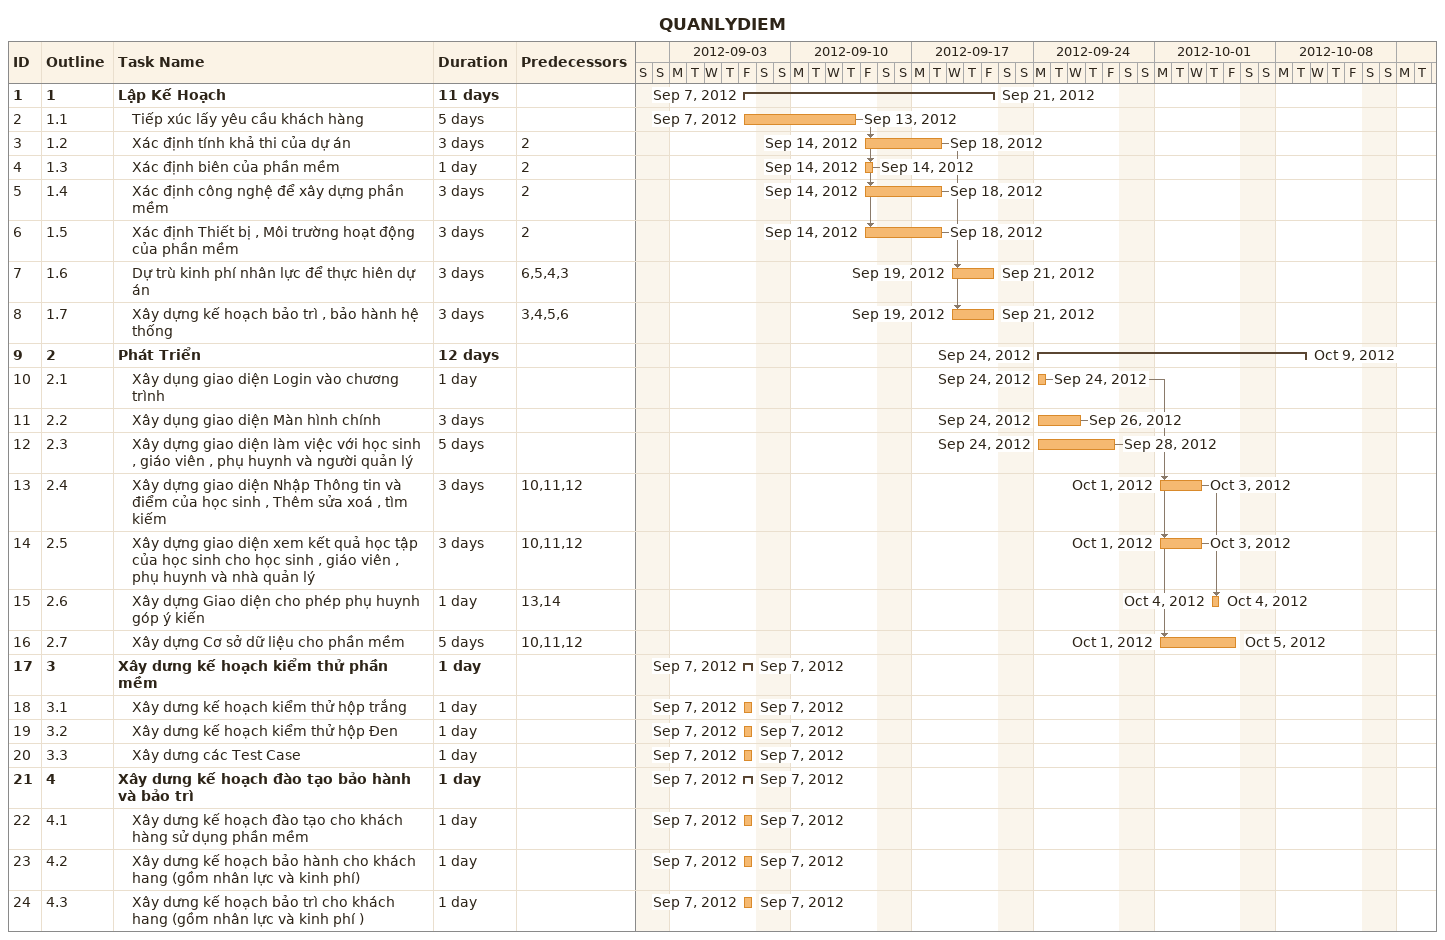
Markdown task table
QUANLYDIEM

| ID | WBS | Task | Duration | Start | Finish | Predecessors |
|---|---|---|---|---|---|---|
| 1 | 1 | **Lập Kế Hoạch** | 11d | 2012-09-07 | 2012-09-21 |  |
| 2 | 1.1 | Tiếp xúc lấy yêu cầu khách hàng | 5d | 2012-09-07 | 2012-09-13 |  |
| 3 | 1.2 | Xác định tính khả thi của dự án | 3d | 2012-09-14 | 2012-09-18 | 2 |
| 4 | 1.3 | Xác định biên của phần mềm | 1d | 2012-09-14 | 2012-09-14 | 2 |
| 5 | 1.4 | Xác định công nghệ để xây dựng phần mềm | 3d | 2012-09-14 | 2012-09-18 | 2 |
| 6 | 1.5 | Xác định Thiết bị , Môi trường hoạt động của phần mềm | 3d | 2012-09-14 | 2012-09-18 | 2 |
| 7 | 1.6 | Dự trù kinh phí nhân lực để thực hiên dự án | 3d | 2012-09-19 | 2012-09-21 | 6, 5, 4, 3 |
| 8 | 1.7 | Xây dựng kế hoạch bảo trì , bảo hành hệ thống | 3d | 2012-09-19 | 2012-09-21 | 3, 4, 5, 6 |
| 9 | 2 | **Phát Triển** | 12d | 2012-09-24 | 2012-10-09 |  |
| 10 | 2.1 | Xây dụng giao diện Login vào chương trình | 1d | 2012-09-24 | 2012-09-24 |  |
| 11 | 2.2 | Xây dụng giao diện Màn hình chính | 3d | 2012-09-24 | 2012-09-26 |  |
| 12 | 2.3 | Xây dựng giao diện làm việc với học sinh , giáo viên , phụ huynh và người quản lý | 5d | 2012-09-24 | 2012-09-28 |  |
| 13 | 2.4 | Xây dựng giao diện Nhập Thông tin và điểm của học sinh , Thêm sửa xoá , tìm kiếm | 3d | 2012-10-01 | 2012-10-03 | 10, 11, 12 |
| 14 | 2.5 | Xây dựng giao diện xem kết quả học tập của học sinh cho học sinh , giáo viên , phụ huynh và nhà quản lý | 3d | 2012-10-01 | 2012-10-03 | 10, 11, 12 |
| 15 | 2.6 | Xây dựng Giao diện cho phép phụ huynh góp ý kiến | 1d | 2012-10-04 | 2012-10-04 | 13, 14 |
| 16 | 2.7 | Xây dựng Cơ sở dữ liệu cho phần mềm | 5d | 2012-10-01 | 2012-10-05 | 10, 11, 12 |
| 17 | 3 | **Xây dưng kế hoạch kiểm thử phần mềm** | 1d | 2012-09-07 | 2012-09-07 |  |
| 18 | 3.1 | Xây dưng kế hoạch kiểm thử hộp trắng | 1d | 2012-09-07 | 2012-09-07 |  |
| 19 | 3.2 | Xây dưng kế hoạch kiểm thử hộp Đen | 1d | 2012-09-07 | 2012-09-07 |  |
| 20 | 3.3 | Xây dưng các Test Case | 1d | 2012-09-07 | 2012-09-07 |  |
| 21 | 4 | **Xây dưng kế hoạch đào tạo bảo hành và bảo trì** | 1d | 2012-09-07 | 2012-09-07 |  |
| 22 | 4.1 | Xây dưng kế hoạch đào tạo cho khách hàng sử dụng phần mềm | 1d | 2012-09-07 | 2012-09-07 |  |
| 23 | 4.2 | Xây dưng kế hoạch bảo hành cho khách hang (gồm nhân lực và kinh phí) | 1d | 2012-09-07 | 2012-09-07 |  |
| 24 | 4.3 | Xây dưng kế hoạch bảo trì cho khách hang (gồm nhân lực và kinh phí ) | 1d | 2012-09-07 | 2012-09-07 |  |
